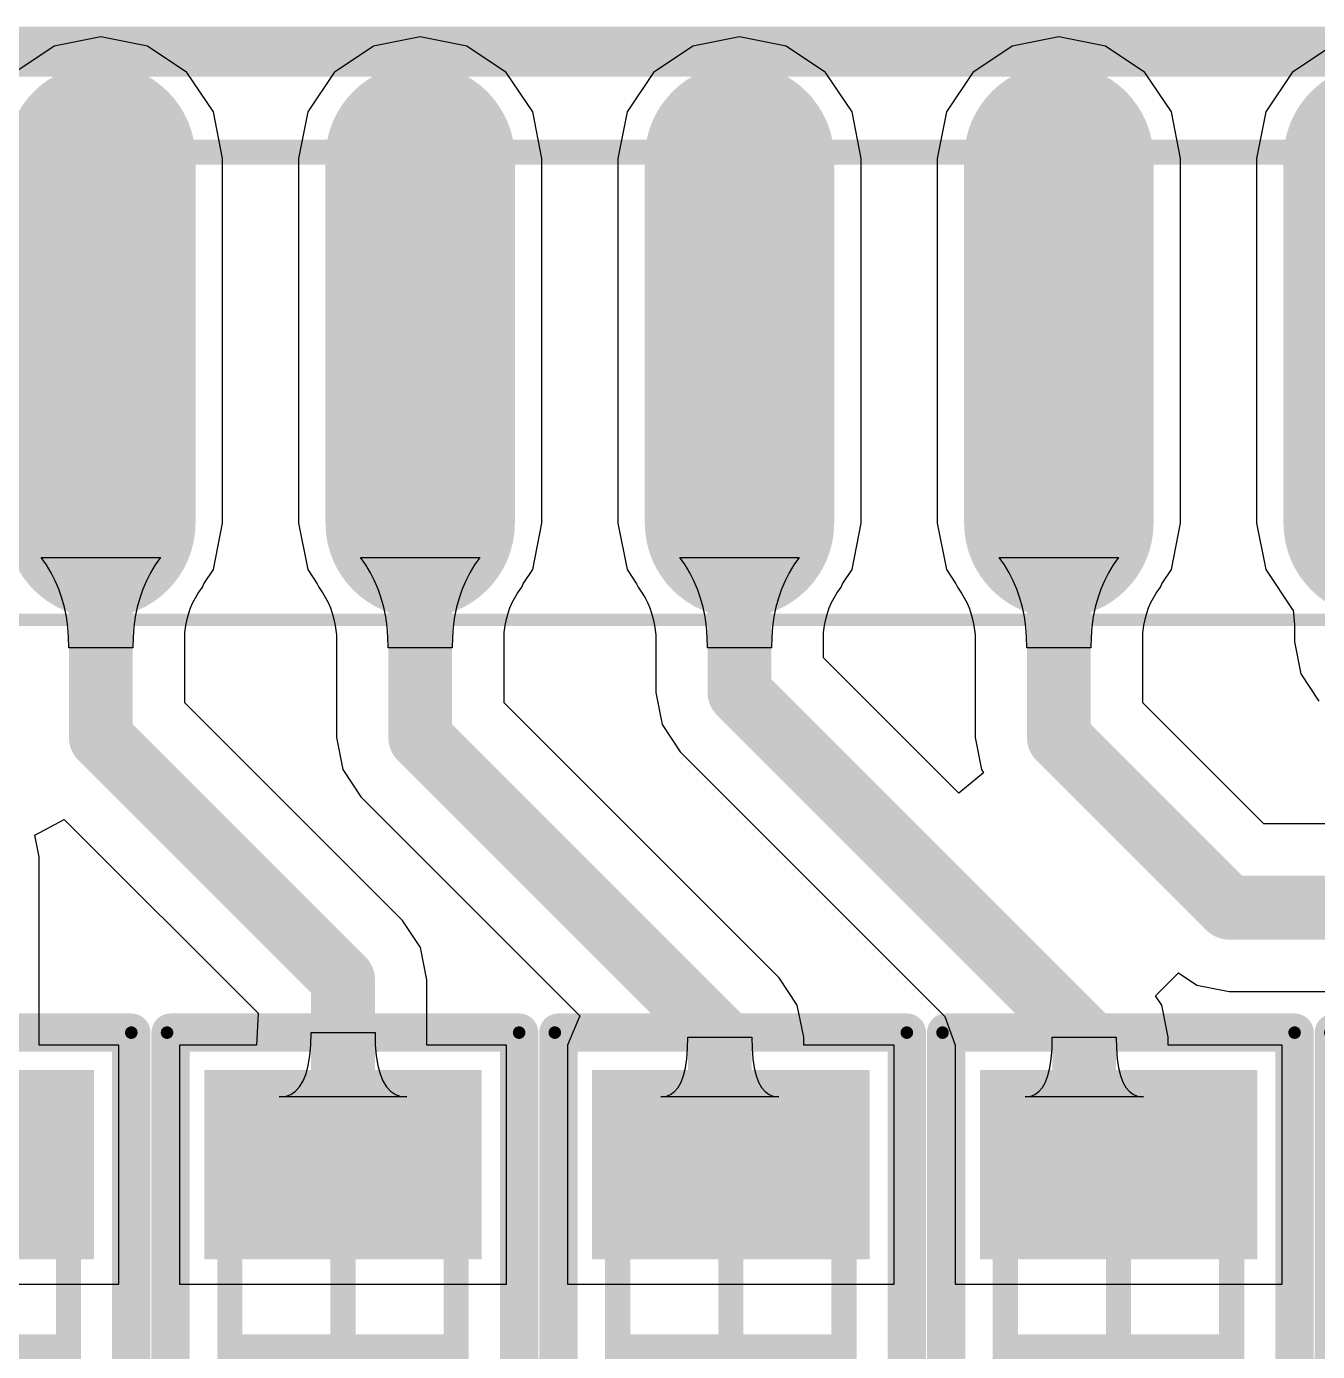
# Model space of a CAD drawing. Header units: inches. Extents: x 1.37 to 4.6, y 1.74 to 5.29.
# Drawn here: x 3.6544 to 3.8566, y 2.2157 to 2.4232 of the extents above; entities that cross this region are included whole.
import ezdxf

# ---------------------------------------------------------------- set-up
doc = ezdxf.new("R2010")
doc.units = ezdxf.units.IN
doc.header["$MEASUREMENT"] = 0
for name, color, linetype in [('Mechanical13', 56, 'Continuous'), ('Mechanical15', 56, 'Continuous'), ('TopLayer', 1, 'Continuous'), ('TopOverlay', 2, 'Continuous'), ('TopPaste', 8, 'Continuous'), ('TopSolder', 216, 'Continuous')]:
    doc.layers.add(name, color=color, linetype=linetype)

# ---------------------------------------------------------------- blocks, each defined once
blk = doc.blocks.new('SOP_16_23')
at = {"layer": 'TopLayer'}
h = blk.add_hatch(color=1, dxfattribs=at)
edge = h.paths.add_edge_path()
edge.add_arc((-0.07776, 0.125), 0.01083, 270, 450)
edge.add_line((-0.07776, 0.13583), (-0.13484, 0.13583))
edge.add_arc((-0.13484, 0.125), 0.01083, 90, 270)
edge.add_line((-0.13484, 0.11417), (-0.07776, 0.11417))
h = blk.add_hatch(color=1, dxfattribs=at)
edge = h.paths.add_edge_path()
edge.add_arc((-0.07776, 0.075), 0.01083, 270, 450)
edge.add_line((-0.07776, 0.08583), (-0.13484, 0.08583))
edge.add_arc((-0.13484, 0.075), 0.01083, 90, 270)
edge.add_line((-0.13484, 0.06417), (-0.07776, 0.06417))
h = blk.add_hatch(color=1, dxfattribs=at)
edge = h.paths.add_edge_path()
edge.add_arc((-0.07776, 0.025), 0.01083, 270, 450)
edge.add_line((-0.07776, 0.03583), (-0.13484, 0.03583))
edge.add_arc((-0.13484, 0.025), 0.01083, 90, 270)
edge.add_line((-0.13484, 0.01417), (-0.07776, 0.01417))
h = blk.add_hatch(color=1, dxfattribs=at)
edge = h.paths.add_edge_path()
edge.add_arc((-0.07776, -0.025), 0.01083, 270, 450)
edge.add_line((-0.07776, -0.01417), (-0.13484, -0.01417))
edge.add_arc((-0.13484, -0.025), 0.01083, 90, 270)
edge.add_line((-0.13484, -0.03583), (-0.07776, -0.03583))
h = blk.add_hatch(color=1, dxfattribs=at)
edge = h.paths.add_edge_path()
edge.add_arc((-0.07776, -0.075), 0.01083, 270, 450)
edge.add_line((-0.07776, -0.06417), (-0.13484, -0.06417))
edge.add_arc((-0.13484, -0.075), 0.01083, 90, 270)
edge.add_line((-0.13484, -0.08583), (-0.07776, -0.08583))
at = {"layer": 'TopPaste'}
h = blk.add_hatch(color=8, dxfattribs=at)
edge = h.paths.add_edge_path()
edge.add_arc((-0.07776, 0.125), 0.01083, 270, 450)
edge.add_line((-0.07776, 0.13583), (-0.13484, 0.13583))
edge.add_arc((-0.13484, 0.125), 0.01083, 90, 270)
edge.add_line((-0.13484, 0.11417), (-0.07776, 0.11417))
h = blk.add_hatch(color=8, dxfattribs=at)
edge = h.paths.add_edge_path()
edge.add_arc((-0.07776, 0.075), 0.01083, 270, 450)
edge.add_line((-0.07776, 0.08583), (-0.13484, 0.08583))
edge.add_arc((-0.13484, 0.075), 0.01083, 90, 270)
edge.add_line((-0.13484, 0.06417), (-0.07776, 0.06417))
h = blk.add_hatch(color=8, dxfattribs=at)
edge = h.paths.add_edge_path()
edge.add_arc((-0.07776, 0.025), 0.01083, 270, 450)
edge.add_line((-0.07776, 0.03583), (-0.13484, 0.03583))
edge.add_arc((-0.13484, 0.025), 0.01083, 90, 270)
edge.add_line((-0.13484, 0.01417), (-0.07776, 0.01417))
h = blk.add_hatch(color=8, dxfattribs=at)
edge = h.paths.add_edge_path()
edge.add_arc((-0.07776, -0.025), 0.01083, 270, 450)
edge.add_line((-0.07776, -0.01417), (-0.13484, -0.01417))
edge.add_arc((-0.13484, -0.025), 0.01083, 90, 270)
edge.add_line((-0.13484, -0.03583), (-0.07776, -0.03583))
h = blk.add_hatch(color=8, dxfattribs=at)
edge = h.paths.add_edge_path()
edge.add_arc((-0.07776, -0.075), 0.01083, 270, 450)
edge.add_line((-0.07776, -0.06417), (-0.13484, -0.06417))
edge.add_arc((-0.13484, -0.075), 0.01083, 90, 270)
edge.add_line((-0.13484, -0.08583), (-0.07776, -0.08583))
at = {"layer": 'TopSolder'}
h = blk.add_hatch(color=216, dxfattribs=at)
edge = h.paths.add_edge_path()
edge.add_arc((-0.07776, 0.125), 0.01483, 270, 450)
edge.add_line((-0.07776, 0.13983), (-0.13484, 0.13983))
edge.add_arc((-0.13484, 0.125), 0.01483, 90, 270)
edge.add_line((-0.13484, 0.11017), (-0.07776, 0.11017))
h = blk.add_hatch(color=216, dxfattribs=at)
edge = h.paths.add_edge_path()
edge.add_arc((-0.07776, 0.075), 0.01483, 270, 450)
edge.add_line((-0.07776, 0.08983), (-0.13484, 0.08983))
edge.add_arc((-0.13484, 0.075), 0.01483, 90, 270)
edge.add_line((-0.13484, 0.06017), (-0.07776, 0.06017))
h = blk.add_hatch(color=216, dxfattribs=at)
edge = h.paths.add_edge_path()
edge.add_arc((-0.07776, 0.025), 0.01483, 270, 450)
edge.add_line((-0.07776, 0.03983), (-0.13484, 0.03983))
edge.add_arc((-0.13484, 0.025), 0.01483, 90, 270)
edge.add_line((-0.13484, 0.01017), (-0.07776, 0.01017))
h = blk.add_hatch(color=216, dxfattribs=at)
edge = h.paths.add_edge_path()
edge.add_arc((-0.07776, -0.025), 0.01483, 270, 450)
edge.add_line((-0.07776, -0.01017), (-0.13484, -0.01017))
edge.add_arc((-0.13484, -0.025), 0.01483, 90, 270)
edge.add_line((-0.13484, -0.03983), (-0.07776, -0.03983))
h = blk.add_hatch(color=216, dxfattribs=at)
edge = h.paths.add_edge_path()
edge.add_arc((-0.07776, -0.075), 0.01483, 270, 450)
edge.add_line((-0.07776, -0.06017), (-0.13484, -0.06017))
edge.add_arc((-0.13484, -0.075), 0.01483, 90, 270)
edge.add_line((-0.13484, -0.08983), (-0.07776, -0.08983))
at = {"layer": 'Mechanical13', "const_width": 0.00394}
blk.add_lwpolyline([(-0.07677, 0.19488), (-0.07677, -0.19488)], dxfattribs=at)
at = {"layer": 'Mechanical15', "const_width": 0.00197}
blk.add_lwpolyline([(-0.15, 0.20472), (-0.15, -0.20472)], dxfattribs=at)
at = {"layer": 'TopOverlay', "const_width": 0.00787}
blk.add_lwpolyline([(-0.06102, 0.19488), (-0.06102, -0.19488)], dxfattribs=at)
blk = doc.blocks.new('_________0603_96')
at = {"layer": 'TopLayer'}
for points in [[(-0.03937, -0.01772), (-0.03937, 0.01772), (-0.01772, 0.01772), (-0.01772, -0.01772)], [(0.01772, -0.01772), (0.01772, 0.01772), (0.03937, 0.01772), (0.03937, -0.01772)]]:
    blk.add_hatch(color=1, dxfattribs=at).paths.add_polyline_path(points)
at = {"layer": 'TopPaste'}
for points in [[(-0.03937, -0.01772), (-0.03937, 0.01772), (-0.01772, 0.01772), (-0.01772, -0.01772)], [(0.01772, -0.01772), (0.01772, 0.01772), (0.03937, 0.01772), (0.03937, -0.01772)]]:
    blk.add_hatch(color=8, dxfattribs=at).paths.add_polyline_path(points)
at = {"layer": 'TopSolder'}
for points in [[(-0.04337, -0.02172), (-0.04337, 0.02172), (-0.01372, 0.02172), (-0.01372, -0.02172)], [(0.01372, -0.02172), (0.01372, 0.02172), (0.04337, 0.02172), (0.04337, -0.02172)]]:
    blk.add_hatch(color=216, dxfattribs=at).paths.add_polyline_path(points)
at = {"layer": 'Mechanical13', "const_width": 0.00394}
for points in [[(-0.0315, -0.01772), (-0.0315, 0.01772)], [(0.0315, 0.01772), (-0.0315, 0.01772)], [(0.0315, -0.01772), (0.0315, 0.01772)], [(0.0315, -0.01772), (-0.0315, -0.01772)]]:
    blk.add_lwpolyline(points, dxfattribs=at)
at = {"layer": 'Mechanical13', "const_width": 0.00197}
for points in [[(-0.03248, 0.01772, 1), (-0.03051, 0.01772, 1)], [(-0.03248, 0.01772, 1), (-0.03051, 0.01772, 1)], [(0.03051, 0.01772, 1), (0.03248, 0.01772, 1)], [(0.03051, 0.01772, 1), (0.03248, 0.01772, 1)], [(-0.03248, -0.01772, 1), (-0.03051, -0.01772, 1)], [(-0.03248, -0.01772, 1), (-0.03051, -0.01772, 1)], [(0.03051, -0.01772, 1), (0.03248, -0.01772, 1)], [(0.03051, -0.01772, 1), (0.03248, -0.01772, 1)]]:
    blk.add_lwpolyline(points, format="xyb", close=True, dxfattribs=at)
at = {"layer": 'Mechanical15'}
for points, const_width in [([(-0.04921, -0.02756), (-0.04921, 0.02756)], 0.00197), ([(0.04921, 0.02756), (-0.04921, 0.02756)], 0.00197), ([(0.04921, -0.02756), (0.04921, 0.02756)], 0.00197), ([(0, -0.01772), (0, 0.01772)], 0.00394), ([(0.01772, 0), (-0.01772, 0)], 0.00394), ([(0.04921, -0.02756), (-0.04921, -0.02756)], 0.00197)]:
    blk.add_lwpolyline(points, dxfattribs=dict(at, const_width=const_width))
for points, const_width in [([(-0.0497, 0.02756, 1), (-0.04872, 0.02756, 1)], 0.000984), ([(-0.0497, 0.02756, 1), (-0.04872, 0.02756, 1)], 0.000984), ([(0.04872, 0.02756, 1), (0.0497, 0.02756, 1)], 0.000984), ([(0.04872, 0.02756, 1), (0.0497, 0.02756, 1)], 0.000984), ([(-0.00098, 0.01772, 1), (0.00098, 0.01772, 1)], 0.00197), ([(-0.0187, 0, 1), (-0.01673, 0, 1)], 0.00197), ([(0.01673, 0, 1), (0.0187, 0, 1)], 0.00197), ([(-0.00098, -0.01772, 1), (0.00098, -0.01772, 1)], 0.00197), ([(-0.0497, -0.02756, 1), (-0.04872, -0.02756, 1)], 0.000984), ([(-0.0497, -0.02756, 1), (-0.04872, -0.02756, 1)], 0.000984), ([(0.04872, -0.02756, 1), (0.0497, -0.02756, 1)], 0.000984), ([(0.04872, -0.02756, 1), (0.0497, -0.02756, 1)], 0.000984)]:
    blk.add_lwpolyline(points, format="xyb", close=True, dxfattribs=dict(at, const_width=const_width))
at = {"layer": 'TopOverlay', "const_width": 0.006}
for points in [[(-0.04921, -0.027), (-0.04921, 0.02756)], [(0.049, 0.02756), (-0.04921, 0.02756)], [(0.049, -0.027), (0.049, 0.02756)], [(0.049, -0.027), (-0.04921, -0.027)]]:
    blk.add_lwpolyline(points, dxfattribs=at)
at = {"layer": 'TopOverlay', "const_width": 0.003}
for points in [[(-0.05071, 0.02756, 1), (-0.04771, 0.02756, 1)], [(-0.05071, 0.02756, 1), (-0.04771, 0.02756, 1)], [(0.0475, 0.02756, 1), (0.0505, 0.02756, 1)], [(0.0475, 0.02756, 1), (0.0505, 0.02756, 1)], [(-0.05071, -0.027, 1), (-0.04771, -0.027, 1)], [(-0.05071, -0.027, 1), (-0.04771, -0.027, 1)], [(0.0475, -0.027, 1), (0.0505, -0.027, 1)], [(0.0475, -0.027, 1), (0.0505, -0.027, 1)]]:
    blk.add_lwpolyline(points, format="xyb", close=True, dxfattribs=at)
blk = doc.blocks.new('_________0603_98')
at = {"layer": 'TopLayer'}
for points in [[(-0.03937, -0.01772), (-0.03937, 0.01772), (-0.01772, 0.01772), (-0.01772, -0.01772)], [(0.01772, -0.01772), (0.01772, 0.01772), (0.03937, 0.01772), (0.03937, -0.01772)]]:
    blk.add_hatch(color=1, dxfattribs=at).paths.add_polyline_path(points)
at = {"layer": 'TopPaste'}
for points in [[(-0.03937, -0.01772), (-0.03937, 0.01772), (-0.01772, 0.01772), (-0.01772, -0.01772)], [(0.01772, -0.01772), (0.01772, 0.01772), (0.03937, 0.01772), (0.03937, -0.01772)]]:
    blk.add_hatch(color=8, dxfattribs=at).paths.add_polyline_path(points)
at = {"layer": 'TopSolder'}
for points in [[(-0.04337, -0.02172), (-0.04337, 0.02172), (-0.01372, 0.02172), (-0.01372, -0.02172)], [(0.01372, -0.02172), (0.01372, 0.02172), (0.04337, 0.02172), (0.04337, -0.02172)]]:
    blk.add_hatch(color=216, dxfattribs=at).paths.add_polyline_path(points)
at = {"layer": 'Mechanical13', "const_width": 0.00394}
for points in [[(-0.0315, -0.01772), (-0.0315, 0.01772)], [(0.0315, 0.01772), (-0.0315, 0.01772)], [(0.0315, -0.01772), (0.0315, 0.01772)], [(0.0315, -0.01772), (-0.0315, -0.01772)]]:
    blk.add_lwpolyline(points, dxfattribs=at)
at = {"layer": 'Mechanical13', "const_width": 0.00197}
for points in [[(-0.03248, 0.01772, 1), (-0.03051, 0.01772, 1)], [(-0.03248, 0.01772, 1), (-0.03051, 0.01772, 1)], [(0.03051, 0.01772, 1), (0.03248, 0.01772, 1)], [(0.03051, 0.01772, 1), (0.03248, 0.01772, 1)], [(-0.03248, -0.01772, 1), (-0.03051, -0.01772, 1)], [(-0.03248, -0.01772, 1), (-0.03051, -0.01772, 1)], [(0.03051, -0.01772, 1), (0.03248, -0.01772, 1)], [(0.03051, -0.01772, 1), (0.03248, -0.01772, 1)]]:
    blk.add_lwpolyline(points, format="xyb", close=True, dxfattribs=at)
at = {"layer": 'Mechanical15'}
for points, const_width in [([(-0.04921, -0.02756), (-0.04921, 0.02756)], 0.00197), ([(0.04921, 0.02756), (-0.04921, 0.02756)], 0.00197), ([(0.04921, -0.02756), (0.04921, 0.02756)], 0.00197), ([(0, -0.01772), (0, 0.01772)], 0.00394), ([(0.01772, 0), (-0.01772, 0)], 0.00394), ([(0.04921, -0.02756), (-0.04921, -0.02756)], 0.00197)]:
    blk.add_lwpolyline(points, dxfattribs=dict(at, const_width=const_width))
for points, const_width in [([(-0.0497, 0.02756, 1), (-0.04872, 0.02756, 1)], 0.000984), ([(-0.0497, 0.02756, 1), (-0.04872, 0.02756, 1)], 0.000984), ([(0.04872, 0.02756, 1), (0.0497, 0.02756, 1)], 0.000984), ([(0.04872, 0.02756, 1), (0.0497, 0.02756, 1)], 0.000984), ([(-0.00098, 0.01772, 1), (0.00098, 0.01772, 1)], 0.00197), ([(-0.0187, 0, 1), (-0.01673, 0, 1)], 0.00197), ([(0.01673, 0, 1), (0.0187, 0, 1)], 0.00197), ([(-0.00098, -0.01772, 1), (0.00098, -0.01772, 1)], 0.00197), ([(-0.0497, -0.02756, 1), (-0.04872, -0.02756, 1)], 0.000984), ([(-0.0497, -0.02756, 1), (-0.04872, -0.02756, 1)], 0.000984), ([(0.04872, -0.02756, 1), (0.0497, -0.02756, 1)], 0.000984), ([(0.04872, -0.02756, 1), (0.0497, -0.02756, 1)], 0.000984)]:
    blk.add_lwpolyline(points, format="xyb", close=True, dxfattribs=dict(at, const_width=const_width))
at = {"layer": 'TopOverlay', "const_width": 0.006}
for points in [[(-0.04921, -0.027), (-0.04921, 0.02756)], [(0.049, 0.02756), (-0.04921, 0.02756)], [(0.049, -0.027), (0.049, 0.02756)], [(0.049, -0.027), (-0.04921, -0.027)]]:
    blk.add_lwpolyline(points, dxfattribs=at)
at = {"layer": 'TopOverlay', "const_width": 0.003}
for points in [[(-0.05071, 0.02756, 1), (-0.04771, 0.02756, 1)], [(-0.05071, 0.02756, 1), (-0.04771, 0.02756, 1)], [(0.0475, 0.02756, 1), (0.0505, 0.02756, 1)], [(0.0475, 0.02756, 1), (0.0505, 0.02756, 1)], [(-0.05071, -0.027, 1), (-0.04771, -0.027, 1)], [(-0.05071, -0.027, 1), (-0.04771, -0.027, 1)], [(0.0475, -0.027, 1), (0.0505, -0.027, 1)], [(0.0475, -0.027, 1), (0.0505, -0.027, 1)]]:
    blk.add_lwpolyline(points, format="xyb", close=True, dxfattribs=at)
blk = doc.blocks.new('_________0603_100')
at = {"layer": 'TopLayer'}
for points in [[(-0.03937, -0.01772), (-0.03937, 0.01772), (-0.01772, 0.01772), (-0.01772, -0.01772)], [(0.01772, -0.01772), (0.01772, 0.01772), (0.03937, 0.01772), (0.03937, -0.01772)]]:
    blk.add_hatch(color=1, dxfattribs=at).paths.add_polyline_path(points)
at = {"layer": 'TopPaste'}
for points in [[(-0.03937, -0.01772), (-0.03937, 0.01772), (-0.01772, 0.01772), (-0.01772, -0.01772)], [(0.01772, -0.01772), (0.01772, 0.01772), (0.03937, 0.01772), (0.03937, -0.01772)]]:
    blk.add_hatch(color=8, dxfattribs=at).paths.add_polyline_path(points)
at = {"layer": 'TopSolder'}
for points in [[(-0.04337, -0.02172), (-0.04337, 0.02172), (-0.01372, 0.02172), (-0.01372, -0.02172)], [(0.01372, -0.02172), (0.01372, 0.02172), (0.04337, 0.02172), (0.04337, -0.02172)]]:
    blk.add_hatch(color=216, dxfattribs=at).paths.add_polyline_path(points)
at = {"layer": 'Mechanical13', "const_width": 0.00394}
for points in [[(-0.0315, -0.01772), (-0.0315, 0.01772)], [(0.0315, 0.01772), (-0.0315, 0.01772)], [(0.0315, -0.01772), (0.0315, 0.01772)], [(0.0315, -0.01772), (-0.0315, -0.01772)]]:
    blk.add_lwpolyline(points, dxfattribs=at)
at = {"layer": 'Mechanical13', "const_width": 0.00197}
for points in [[(-0.03248, 0.01772, 1), (-0.03051, 0.01772, 1)], [(-0.03248, 0.01772, 1), (-0.03051, 0.01772, 1)], [(0.03051, 0.01772, 1), (0.03248, 0.01772, 1)], [(0.03051, 0.01772, 1), (0.03248, 0.01772, 1)], [(-0.03248, -0.01772, 1), (-0.03051, -0.01772, 1)], [(-0.03248, -0.01772, 1), (-0.03051, -0.01772, 1)], [(0.03051, -0.01772, 1), (0.03248, -0.01772, 1)], [(0.03051, -0.01772, 1), (0.03248, -0.01772, 1)]]:
    blk.add_lwpolyline(points, format="xyb", close=True, dxfattribs=at)
at = {"layer": 'Mechanical15'}
for points, const_width in [([(-0.04921, -0.02756), (-0.04921, 0.02756)], 0.00197), ([(0.04921, 0.02756), (-0.04921, 0.02756)], 0.00197), ([(0.04921, -0.02756), (0.04921, 0.02756)], 0.00197), ([(0, -0.01772), (0, 0.01772)], 0.00394), ([(0.01772, 0), (-0.01772, 0)], 0.00394), ([(0.04921, -0.02756), (-0.04921, -0.02756)], 0.00197)]:
    blk.add_lwpolyline(points, dxfattribs=dict(at, const_width=const_width))
for points, const_width in [([(-0.0497, 0.02756, 1), (-0.04872, 0.02756, 1)], 0.000984), ([(-0.0497, 0.02756, 1), (-0.04872, 0.02756, 1)], 0.000984), ([(0.04872, 0.02756, 1), (0.0497, 0.02756, 1)], 0.000984), ([(0.04872, 0.02756, 1), (0.0497, 0.02756, 1)], 0.000984), ([(-0.00098, 0.01772, 1), (0.00098, 0.01772, 1)], 0.00197), ([(-0.0187, 0, 1), (-0.01673, 0, 1)], 0.00197), ([(0.01673, 0, 1), (0.0187, 0, 1)], 0.00197), ([(-0.00098, -0.01772, 1), (0.00098, -0.01772, 1)], 0.00197), ([(-0.0497, -0.02756, 1), (-0.04872, -0.02756, 1)], 0.000984), ([(-0.0497, -0.02756, 1), (-0.04872, -0.02756, 1)], 0.000984), ([(0.04872, -0.02756, 1), (0.0497, -0.02756, 1)], 0.000984), ([(0.04872, -0.02756, 1), (0.0497, -0.02756, 1)], 0.000984)]:
    blk.add_lwpolyline(points, format="xyb", close=True, dxfattribs=dict(at, const_width=const_width))
at = {"layer": 'TopOverlay', "const_width": 0.006}
for points in [[(-0.04921, -0.027), (-0.04921, 0.02756)], [(0.049, 0.02756), (-0.04921, 0.02756)], [(0.049, -0.027), (0.049, 0.02756)], [(0.049, -0.027), (-0.04921, -0.027)]]:
    blk.add_lwpolyline(points, dxfattribs=at)
at = {"layer": 'TopOverlay', "const_width": 0.003}
for points in [[(-0.05071, 0.02756, 1), (-0.04771, 0.02756, 1)], [(-0.05071, 0.02756, 1), (-0.04771, 0.02756, 1)], [(0.0475, 0.02756, 1), (0.0505, 0.02756, 1)], [(0.0475, 0.02756, 1), (0.0505, 0.02756, 1)], [(-0.05071, -0.027, 1), (-0.04771, -0.027, 1)], [(-0.05071, -0.027, 1), (-0.04771, -0.027, 1)], [(0.0475, -0.027, 1), (0.0505, -0.027, 1)], [(0.0475, -0.027, 1), (0.0505, -0.027, 1)]]:
    blk.add_lwpolyline(points, format="xyb", close=True, dxfattribs=at)
blk = doc.blocks.new('_________0603_102')
at = {"layer": 'TopLayer'}
for points in [[(-0.03937, -0.01772), (-0.03937, 0.01772), (-0.01772, 0.01772), (-0.01772, -0.01772)], [(0.01772, -0.01772), (0.01772, 0.01772), (0.03937, 0.01772), (0.03937, -0.01772)]]:
    blk.add_hatch(color=1, dxfattribs=at).paths.add_polyline_path(points)
at = {"layer": 'TopPaste'}
for points in [[(-0.03937, -0.01772), (-0.03937, 0.01772), (-0.01772, 0.01772), (-0.01772, -0.01772)], [(0.01772, -0.01772), (0.01772, 0.01772), (0.03937, 0.01772), (0.03937, -0.01772)]]:
    blk.add_hatch(color=8, dxfattribs=at).paths.add_polyline_path(points)
at = {"layer": 'TopSolder'}
for points in [[(-0.04337, -0.02172), (-0.04337, 0.02172), (-0.01372, 0.02172), (-0.01372, -0.02172)], [(0.01372, -0.02172), (0.01372, 0.02172), (0.04337, 0.02172), (0.04337, -0.02172)]]:
    blk.add_hatch(color=216, dxfattribs=at).paths.add_polyline_path(points)
at = {"layer": 'Mechanical13', "const_width": 0.00394}
for points in [[(-0.0315, -0.01772), (-0.0315, 0.01772)], [(0.0315, 0.01772), (-0.0315, 0.01772)], [(0.0315, -0.01772), (0.0315, 0.01772)], [(0.0315, -0.01772), (-0.0315, -0.01772)]]:
    blk.add_lwpolyline(points, dxfattribs=at)
at = {"layer": 'Mechanical13', "const_width": 0.00197}
for points in [[(-0.03248, 0.01772, 1), (-0.03051, 0.01772, 1)], [(-0.03248, 0.01772, 1), (-0.03051, 0.01772, 1)], [(0.03051, 0.01772, 1), (0.03248, 0.01772, 1)], [(0.03051, 0.01772, 1), (0.03248, 0.01772, 1)], [(-0.03248, -0.01772, 1), (-0.03051, -0.01772, 1)], [(-0.03248, -0.01772, 1), (-0.03051, -0.01772, 1)], [(0.03051, -0.01772, 1), (0.03248, -0.01772, 1)], [(0.03051, -0.01772, 1), (0.03248, -0.01772, 1)]]:
    blk.add_lwpolyline(points, format="xyb", close=True, dxfattribs=at)
at = {"layer": 'Mechanical15'}
for points, const_width in [([(-0.04921, -0.02756), (-0.04921, 0.02756)], 0.00197), ([(0.04921, 0.02756), (-0.04921, 0.02756)], 0.00197), ([(0.04921, -0.02756), (0.04921, 0.02756)], 0.00197), ([(0, -0.01772), (0, 0.01772)], 0.00394), ([(0.01772, 0), (-0.01772, 0)], 0.00394), ([(0.04921, -0.02756), (-0.04921, -0.02756)], 0.00197)]:
    blk.add_lwpolyline(points, dxfattribs=dict(at, const_width=const_width))
for points, const_width in [([(-0.0497, 0.02756, 1), (-0.04872, 0.02756, 1)], 0.000984), ([(-0.0497, 0.02756, 1), (-0.04872, 0.02756, 1)], 0.000984), ([(0.04872, 0.02756, 1), (0.0497, 0.02756, 1)], 0.000984), ([(0.04872, 0.02756, 1), (0.0497, 0.02756, 1)], 0.000984), ([(-0.00098, 0.01772, 1), (0.00098, 0.01772, 1)], 0.00197), ([(-0.0187, 0, 1), (-0.01673, 0, 1)], 0.00197), ([(0.01673, 0, 1), (0.0187, 0, 1)], 0.00197), ([(-0.00098, -0.01772, 1), (0.00098, -0.01772, 1)], 0.00197), ([(-0.0497, -0.02756, 1), (-0.04872, -0.02756, 1)], 0.000984), ([(-0.0497, -0.02756, 1), (-0.04872, -0.02756, 1)], 0.000984), ([(0.04872, -0.02756, 1), (0.0497, -0.02756, 1)], 0.000984), ([(0.04872, -0.02756, 1), (0.0497, -0.02756, 1)], 0.000984)]:
    blk.add_lwpolyline(points, format="xyb", close=True, dxfattribs=dict(at, const_width=const_width))
at = {"layer": 'TopOverlay', "const_width": 0.006}
for points in [[(-0.04921, -0.027), (-0.04921, 0.02756)], [(0.049, 0.02756), (-0.04921, 0.02756)], [(0.049, -0.027), (0.049, 0.02756)], [(0.049, -0.027), (-0.04921, -0.027)]]:
    blk.add_lwpolyline(points, dxfattribs=at)
at = {"layer": 'TopOverlay', "const_width": 0.003}
for points in [[(-0.05071, 0.02756, 1), (-0.04771, 0.02756, 1)], [(-0.05071, 0.02756, 1), (-0.04771, 0.02756, 1)], [(0.0475, 0.02756, 1), (0.0505, 0.02756, 1)], [(0.0475, 0.02756, 1), (0.0505, 0.02756, 1)], [(-0.05071, -0.027, 1), (-0.04771, -0.027, 1)], [(-0.05071, -0.027, 1), (-0.04771, -0.027, 1)], [(0.0475, -0.027, 1), (0.0505, -0.027, 1)], [(0.0475, -0.027, 1), (0.0505, -0.027, 1)]]:
    blk.add_lwpolyline(points, format="xyb", close=True, dxfattribs=at)
blk = doc.blocks.new('_________0603_104')
at = {"layer": 'TopLayer'}
for points in [[(-0.03937, -0.01772), (-0.03937, 0.01772), (-0.01772, 0.01772), (-0.01772, -0.01772)], [(0.01772, -0.01772), (0.01772, 0.01772), (0.03937, 0.01772), (0.03937, -0.01772)]]:
    blk.add_hatch(color=1, dxfattribs=at).paths.add_polyline_path(points)
at = {"layer": 'TopPaste'}
for points in [[(-0.03937, -0.01772), (-0.03937, 0.01772), (-0.01772, 0.01772), (-0.01772, -0.01772)], [(0.01772, -0.01772), (0.01772, 0.01772), (0.03937, 0.01772), (0.03937, -0.01772)]]:
    blk.add_hatch(color=8, dxfattribs=at).paths.add_polyline_path(points)
at = {"layer": 'TopSolder'}
for points in [[(-0.04337, -0.02172), (-0.04337, 0.02172), (-0.01372, 0.02172), (-0.01372, -0.02172)], [(0.01372, -0.02172), (0.01372, 0.02172), (0.04337, 0.02172), (0.04337, -0.02172)]]:
    blk.add_hatch(color=216, dxfattribs=at).paths.add_polyline_path(points)
at = {"layer": 'Mechanical13', "const_width": 0.00394}
for points in [[(-0.0315, -0.01772), (-0.0315, 0.01772)], [(0.0315, 0.01772), (-0.0315, 0.01772)], [(0.0315, -0.01772), (0.0315, 0.01772)], [(0.0315, -0.01772), (-0.0315, -0.01772)]]:
    blk.add_lwpolyline(points, dxfattribs=at)
at = {"layer": 'Mechanical13', "const_width": 0.00197}
for points in [[(-0.03248, 0.01772, 1), (-0.03051, 0.01772, 1)], [(-0.03248, 0.01772, 1), (-0.03051, 0.01772, 1)], [(0.03051, 0.01772, 1), (0.03248, 0.01772, 1)], [(0.03051, 0.01772, 1), (0.03248, 0.01772, 1)], [(-0.03248, -0.01772, 1), (-0.03051, -0.01772, 1)], [(-0.03248, -0.01772, 1), (-0.03051, -0.01772, 1)], [(0.03051, -0.01772, 1), (0.03248, -0.01772, 1)], [(0.03051, -0.01772, 1), (0.03248, -0.01772, 1)]]:
    blk.add_lwpolyline(points, format="xyb", close=True, dxfattribs=at)
at = {"layer": 'Mechanical15'}
for points, const_width in [([(-0.04921, -0.02756), (-0.04921, 0.02756)], 0.00197), ([(0.04921, 0.02756), (-0.04921, 0.02756)], 0.00197), ([(0.04921, -0.02756), (0.04921, 0.02756)], 0.00197), ([(0, -0.01772), (0, 0.01772)], 0.00394), ([(0.01772, 0), (-0.01772, 0)], 0.00394), ([(0.04921, -0.02756), (-0.04921, -0.02756)], 0.00197)]:
    blk.add_lwpolyline(points, dxfattribs=dict(at, const_width=const_width))
for points, const_width in [([(-0.0497, 0.02756, 1), (-0.04872, 0.02756, 1)], 0.000984), ([(-0.0497, 0.02756, 1), (-0.04872, 0.02756, 1)], 0.000984), ([(0.04872, 0.02756, 1), (0.0497, 0.02756, 1)], 0.000984), ([(0.04872, 0.02756, 1), (0.0497, 0.02756, 1)], 0.000984), ([(-0.00098, 0.01772, 1), (0.00098, 0.01772, 1)], 0.00197), ([(-0.0187, 0, 1), (-0.01673, 0, 1)], 0.00197), ([(0.01673, 0, 1), (0.0187, 0, 1)], 0.00197), ([(-0.00098, -0.01772, 1), (0.00098, -0.01772, 1)], 0.00197), ([(-0.0497, -0.02756, 1), (-0.04872, -0.02756, 1)], 0.000984), ([(-0.0497, -0.02756, 1), (-0.04872, -0.02756, 1)], 0.000984), ([(0.04872, -0.02756, 1), (0.0497, -0.02756, 1)], 0.000984), ([(0.04872, -0.02756, 1), (0.0497, -0.02756, 1)], 0.000984)]:
    blk.add_lwpolyline(points, format="xyb", close=True, dxfattribs=dict(at, const_width=const_width))
at = {"layer": 'TopOverlay', "const_width": 0.006}
for points in [[(-0.04921, -0.027), (-0.04921, 0.02756)], [(0.049, 0.02756), (-0.04921, 0.02756)], [(0.049, -0.027), (0.049, 0.02756)], [(0.049, -0.027), (-0.04921, -0.027)]]:
    blk.add_lwpolyline(points, dxfattribs=at)
at = {"layer": 'TopOverlay', "const_width": 0.003}
for points in [[(-0.05071, 0.02756, 1), (-0.04771, 0.02756, 1)], [(-0.05071, 0.02756, 1), (-0.04771, 0.02756, 1)], [(0.0475, 0.02756, 1), (0.0505, 0.02756, 1)], [(0.0475, 0.02756, 1), (0.0505, 0.02756, 1)], [(-0.05071, -0.027, 1), (-0.04771, -0.027, 1)], [(-0.05071, -0.027, 1), (-0.04771, -0.027, 1)], [(0.0475, -0.027, 1), (0.0505, -0.027, 1)], [(0.0475, -0.027, 1), (0.0505, -0.027, 1)]]:
    blk.add_lwpolyline(points, format="xyb", close=True, dxfattribs=at)

msp = doc.modelspace()

# ---------------------------------------------------------------- linework, layer by layer
at = {"layer": 'TopLayer'}
for p, q in [((3.66606, 2.42163), (3.65877, 2.42017)), ((3.67336, 2.42017), (3.66606, 2.42163)), ((3.71606, 2.42163), (3.70877, 2.42017)), ((3.72336, 2.42017), (3.71606, 2.42163)), ((3.76606, 2.42163), (3.75877, 2.42017)), ((3.77336, 2.42017), (3.76606, 2.42163)), ((3.81606, 2.42163), (3.80877, 2.42017)), ((3.82336, 2.42017), (3.81606, 2.42163)), ((3.65877, 2.42017), (3.65258, 2.41604)), ((3.67954, 2.41604), (3.67336, 2.42017)), ((3.70877, 2.42017), (3.70258, 2.41604)), ((3.72954, 2.41604), (3.72336, 2.42017)), ((3.75877, 2.42017), (3.75258, 2.41604)), ((3.77954, 2.41604), (3.77336, 2.42017)), ((3.80877, 2.42017), (3.80258, 2.41604)), ((3.82954, 2.41604), (3.82336, 2.42017)), ((3.85877, 2.42017), (3.85258, 2.41604)), ((3.68368, 2.40985), (3.67954, 2.41604)), ((3.70258, 2.41604), (3.69845, 2.40985)), ((3.73368, 2.40985), (3.72954, 2.41604)), ((3.75258, 2.41604), (3.74845, 2.40985)), ((3.78368, 2.40985), (3.77954, 2.41604)), ((3.80258, 2.41604), (3.79845, 2.40985)), ((3.83368, 2.40985), (3.82954, 2.41604)), ((3.85258, 2.41604), (3.84845, 2.40985)), ((3.68513, 2.40256), (3.68368, 2.40985)), ((3.69845, 2.40985), (3.69699, 2.40256)), ((3.73513, 2.40256), (3.73368, 2.40985)), ((3.74845, 2.40985), (3.74699, 2.40256)), ((3.78513, 2.40256), (3.78368, 2.40985)), ((3.79845, 2.40985), (3.79699, 2.40256)), ((3.83513, 2.40256), (3.83368, 2.40985)), ((3.84845, 2.40985), (3.84699, 2.40256)), ((3.68513, 2.34547), (3.68513, 2.40256)), ((3.69699, 2.40256), (3.69699, 2.34547)), ((3.73513, 2.34547), (3.73513, 2.40256)), ((3.74699, 2.40256), (3.74699, 2.34547)), ((3.78513, 2.34547), (3.78513, 2.40256)), ((3.79699, 2.40256), (3.79699, 2.34547)), ((3.83513, 2.34547), (3.83513, 2.40256)), ((3.84699, 2.40256), (3.84699, 2.34547)), ((3.68368, 2.33817), (3.68513, 2.34547)), ((3.69699, 2.34547), (3.69845, 2.33817)), ((3.73368, 2.33817), (3.73513, 2.34547)), ((3.74699, 2.34547), (3.74845, 2.33817)), ((3.78368, 2.33817), (3.78513, 2.34547)), ((3.79699, 2.34547), (3.79845, 2.33817)), ((3.83368, 2.33817), (3.83513, 2.34547)), ((3.84699, 2.34547), (3.84845, 2.33817)), ((3.65754, 2.33891), (3.65671, 2.34007)), ((3.65671, 2.34007), (3.67541, 2.34007)), ((3.65828, 2.33769), (3.65754, 2.33891)), ((3.67459, 2.33891), (3.67385, 2.33769)), ((3.67541, 2.34007), (3.67459, 2.33891)), ((3.70754, 2.33891), (3.70671, 2.34007)), ((3.70671, 2.34007), (3.72541, 2.34007)), ((3.70828, 2.33769), (3.70754, 2.33891)), ((3.72459, 2.33891), (3.72385, 2.33769)), ((3.72541, 2.34007), (3.72459, 2.33891)), ((3.75754, 2.33891), (3.75671, 2.34007)), ((3.75671, 2.34007), (3.77541, 2.34007)), ((3.75828, 2.33769), (3.75754, 2.33891)), ((3.77459, 2.33891), (3.77385, 2.33769)), ((3.77541, 2.34007), (3.77459, 2.33891)), ((3.80754, 2.33891), (3.80671, 2.34007)), ((3.80671, 2.34007), (3.82541, 2.34007)), ((3.80828, 2.33769), (3.80754, 2.33891)), ((3.82459, 2.33891), (3.82385, 2.33769)), ((3.82541, 2.34007), (3.82459, 2.33891)), ((3.65893, 2.33642), (3.65828, 2.33769)), ((3.6595, 2.33509), (3.65893, 2.33642)), ((3.67319, 2.33642), (3.67263, 2.33509)), ((3.67385, 2.33769), (3.67319, 2.33642)), ((3.6822, 2.33597), (3.68368, 2.33817)), ((3.69845, 2.33817), (3.69992, 2.33597)), ((3.70893, 2.33642), (3.70828, 2.33769)), ((3.70949, 2.33509), (3.70893, 2.33642)), ((3.72319, 2.33642), (3.72263, 2.33509)), ((3.72385, 2.33769), (3.72319, 2.33642)), ((3.7322, 2.33597), (3.73368, 2.33817)), ((3.74845, 2.33817), (3.74992, 2.33597)), ((3.75893, 2.33642), (3.75828, 2.33769)), ((3.75949, 2.33509), (3.75893, 2.33642)), ((3.77319, 2.33642), (3.77263, 2.33509)), ((3.77385, 2.33769), (3.77319, 2.33642)), ((3.7822, 2.33597), (3.78368, 2.33817)), ((3.79845, 2.33817), (3.79992, 2.33597)), ((3.80893, 2.33642), (3.80828, 2.33769)), ((3.8095, 2.33509), (3.80893, 2.33642)), ((3.82319, 2.33642), (3.82263, 2.33509)), ((3.82385, 2.33769), (3.82319, 2.33642)), ((3.8322, 2.33597), (3.83368, 2.33817)), ((3.84845, 2.33817), (3.85258, 2.33199)), ((3.65997, 2.33371), (3.6595, 2.33509)), ((3.67263, 2.33509), (3.67215, 2.33371)), ((3.68086, 2.33377), (3.6813, 2.33449)), ((3.6813, 2.33449), (3.68196, 2.33542)), ((3.68196, 2.33542), (3.6822, 2.33597)), ((3.69992, 2.33597), (3.70017, 2.33542)), ((3.70017, 2.33542), (3.70083, 2.33449)), ((3.70083, 2.33449), (3.70126, 2.33377)), ((3.70997, 2.33371), (3.70949, 2.33509)), ((3.72263, 2.33509), (3.72215, 2.33371)), ((3.73086, 2.33377), (3.7313, 2.33449)), ((3.7313, 2.33449), (3.73196, 2.33542)), ((3.73196, 2.33542), (3.7322, 2.33597)), ((3.74992, 2.33597), (3.75017, 2.33542)), ((3.75017, 2.33542), (3.75083, 2.33449)), ((3.75083, 2.33449), (3.75127, 2.33377)), ((3.75997, 2.33371), (3.75949, 2.33509)), ((3.77263, 2.33509), (3.77215, 2.33371)), ((3.78086, 2.33377), (3.7813, 2.33449)), ((3.7813, 2.33449), (3.78196, 2.33542)), ((3.78196, 2.33542), (3.7822, 2.33597)), ((3.79992, 2.33597), (3.80017, 2.33542)), ((3.80017, 2.33542), (3.80083, 2.33449)), ((3.80083, 2.33449), (3.80126, 2.33377)), ((3.80997, 2.33371), (3.8095, 2.33509)), ((3.82263, 2.33509), (3.82215, 2.33371)), ((3.83086, 2.33377), (3.8313, 2.33449)), ((3.8313, 2.33449), (3.83196, 2.33542)), ((3.83196, 2.33542), (3.8322, 2.33597)), ((3.66037, 2.33227), (3.65997, 2.33371)), ((3.66067, 2.33077), (3.66037, 2.33227)), ((3.67176, 2.33227), (3.67145, 2.33077)), ((3.67215, 2.33371), (3.67176, 2.33227)), ((3.68012, 2.3322), (3.68047, 2.33301)), ((3.68047, 2.33301), (3.68086, 2.33377)), ((3.70126, 2.33377), (3.70166, 2.33301)), ((3.70166, 2.33301), (3.702, 2.3322)), ((3.71037, 2.33227), (3.70997, 2.33371)), ((3.71067, 2.33077), (3.71037, 2.33227)), ((3.72176, 2.33227), (3.72145, 2.33077)), ((3.72215, 2.33371), (3.72176, 2.33227)), ((3.73012, 2.3322), (3.73047, 2.33301)), ((3.73047, 2.33301), (3.73086, 2.33377)), ((3.75127, 2.33377), (3.75166, 2.33301)), ((3.75166, 2.33301), (3.752, 2.3322)), ((3.76037, 2.33227), (3.75997, 2.33371)), ((3.76067, 2.33077), (3.76037, 2.33227)), ((3.77176, 2.33227), (3.77145, 2.33077)), ((3.77215, 2.33371), (3.77176, 2.33227)), ((3.78012, 2.3322), (3.78047, 2.33301)), ((3.78047, 2.33301), (3.78086, 2.33377)), ((3.80126, 2.33377), (3.80166, 2.33301)), ((3.80166, 2.33301), (3.802, 2.3322)), ((3.81037, 2.33227), (3.80997, 2.33371)), ((3.81067, 2.33077), (3.81037, 2.33227)), ((3.82176, 2.33227), (3.82145, 2.33077)), ((3.82215, 2.33371), (3.82176, 2.33227)), ((3.83012, 2.3322), (3.83047, 2.33301)), ((3.83047, 2.33301), (3.83086, 2.33377)), ((3.66089, 2.32922), (3.66067, 2.33077)), ((3.67145, 2.33077), (3.67124, 2.32922)), ((3.67937, 2.32941), (3.67957, 2.33041)), ((3.67957, 2.33041), (3.67983, 2.33134)), ((3.67983, 2.33134), (3.68012, 2.3322)), ((3.702, 2.3322), (3.7023, 2.33134)), ((3.7023, 2.33134), (3.70255, 2.33041)), ((3.70255, 2.33041), (3.70275, 2.32941)), ((3.71089, 2.32922), (3.71067, 2.33077)), ((3.72145, 2.33077), (3.72124, 2.32922)), ((3.72937, 2.32941), (3.72957, 2.33041)), ((3.72957, 2.33041), (3.72983, 2.33134)), ((3.72983, 2.33134), (3.73012, 2.3322)), ((3.752, 2.3322), (3.7523, 2.33134)), ((3.7523, 2.33134), (3.75255, 2.33041)), ((3.75255, 2.33041), (3.75275, 2.32941)), ((3.76089, 2.32922), (3.76067, 2.33077)), ((3.77145, 2.33077), (3.77124, 2.32922)), ((3.77937, 2.32941), (3.77957, 2.33041)), ((3.77957, 2.33041), (3.77983, 2.33134)), ((3.77983, 2.33134), (3.78012, 2.3322)), ((3.802, 2.3322), (3.8023, 2.33134)), ((3.8023, 2.33134), (3.80255, 2.33041)), ((3.80255, 2.33041), (3.80275, 2.32941)), ((3.81089, 2.32922), (3.81067, 2.33077)), ((3.82145, 2.33077), (3.82124, 2.32922)), ((3.82937, 2.32941), (3.82957, 2.33041)), ((3.82957, 2.33041), (3.82983, 2.33134)), ((3.82983, 2.33134), (3.83012, 2.3322)), ((3.85258, 2.33199), (3.85275, 2.33187)), ((3.85275, 2.33187), (3.85294, 2.32958)), ((3.66102, 2.32761), (3.66089, 2.32922)), ((3.67124, 2.32922), (3.67111, 2.32761)), ((3.67919, 2.32796), (3.67922, 2.32834)), ((3.67922, 2.32834), (3.67937, 2.32941)), ((3.70275, 2.32941), (3.7029, 2.32834)), ((3.7029, 2.32834), (3.70294, 2.32796)), ((3.71102, 2.32761), (3.71089, 2.32922)), ((3.72124, 2.32922), (3.72111, 2.32761)), ((3.72919, 2.32796), (3.72922, 2.32834)), ((3.72922, 2.32834), (3.72937, 2.32941)), ((3.75275, 2.32941), (3.7529, 2.32834)), ((3.7529, 2.32834), (3.75294, 2.32796)), ((3.76102, 2.32761), (3.76089, 2.32922)), ((3.77124, 2.32922), (3.77111, 2.32761)), ((3.77919, 2.32796), (3.77922, 2.32834)), ((3.77922, 2.32834), (3.77937, 2.32941)), ((3.80275, 2.32941), (3.8029, 2.32834)), ((3.8029, 2.32834), (3.80294, 2.32796)), ((3.81102, 2.32761), (3.81089, 2.32922)), ((3.82124, 2.32922), (3.82111, 2.32761)), ((3.82919, 2.32796), (3.82922, 2.32834)), ((3.82922, 2.32834), (3.82937, 2.32941)), ((3.85294, 2.32958), (3.85294, 2.32688)), ((3.66106, 2.32595), (3.66102, 2.32761)), ((3.67111, 2.32761), (3.67106, 2.32595)), ((3.67919, 2.31732), (3.67919, 2.32796)), ((3.70294, 2.32796), (3.70294, 2.31189)), ((3.71106, 2.32595), (3.71102, 2.32761)), ((3.72111, 2.32761), (3.72106, 2.32595)), ((3.72919, 2.31732), (3.72919, 2.32796)), ((3.75294, 2.32796), (3.75294, 2.31894)), ((3.76106, 2.32595), (3.76102, 2.32761)), ((3.77111, 2.32761), (3.77106, 2.32595)), ((3.77919, 2.32438), (3.77919, 2.32796)), ((3.80294, 2.32796), (3.80294, 2.31189)), ((3.81106, 2.32595), (3.81102, 2.32761)), ((3.82111, 2.32761), (3.82106, 2.32595)), ((3.82919, 2.31732), (3.82919, 2.32796)), ((3.85294, 2.32688), (3.85393, 2.32186)), ((3.67106, 2.32595), (3.66106, 2.32595)), ((3.72106, 2.32595), (3.71106, 2.32595)), ((3.77106, 2.32595), (3.76106, 2.32595)), ((3.80038, 2.30319), (3.77919, 2.32438)), ((3.82106, 2.32595), (3.81106, 2.32595)), ((3.85393, 2.32186), (3.85678, 2.3176)), ((3.75294, 2.31894), (3.75393, 2.31392)), ((3.71327, 2.28324), (3.67919, 2.31732)), ((3.77226, 2.27425), (3.72919, 2.31732)), ((3.84815, 2.29836), (3.82919, 2.31732)), ((3.75393, 2.31392), (3.75678, 2.30966)), ((3.70294, 2.31189), (3.70393, 2.30686)), ((3.80294, 2.31189), (3.80393, 2.30686)), ((3.75678, 2.30966), (3.79823, 2.26821)), ((3.70393, 2.30686), (3.70678, 2.3026)), ((3.80426, 2.30637), (3.80038, 2.30319)), ((3.80393, 2.30686), (3.80426, 2.30637)), ((3.70678, 2.3026), (3.74106, 2.26832)), ((3.65572, 2.29659), (3.66033, 2.29906)), ((3.66033, 2.29906), (3.69068, 2.2687)), ((3.86772, 2.29836), (3.84815, 2.29836)), ((3.6564, 2.29318), (3.65572, 2.29659)), ((3.6564, 2.2637), (3.6564, 2.29318)), ((3.71611, 2.27898), (3.71327, 2.28324)), ((3.71711, 2.27396), (3.71611, 2.27898)), ((3.77511, 2.26999), (3.77226, 2.27425)), ((3.8312, 2.27143), (3.8348, 2.27504)), ((3.8348, 2.27504), (3.83769, 2.2731)), ((3.71711, 2.2637), (3.71711, 2.27396)), ((3.83769, 2.2731), (3.84272, 2.27211)), ((3.84272, 2.27211), (3.86228, 2.27211)), ((3.77611, 2.26497), (3.77511, 2.26999)), ((3.83216, 2.26999), (3.8312, 2.27143)), ((3.83316, 2.26497), (3.83216, 2.26999)), ((3.69068, 2.2687), (3.69044, 2.2637)), ((3.74106, 2.26832), (3.73915, 2.2637)), ((3.79823, 2.26821), (3.79982, 2.2637)), ((3.69879, 2.26206), (3.69894, 2.26378)), ((3.69894, 2.26378), (3.69899, 2.26571)), ((3.69899, 2.26571), (3.70899, 2.26571)), ((3.70899, 2.26571), (3.70904, 2.26378)), ((3.70904, 2.26378), (3.70919, 2.26206)), ((3.75794, 2.26319), (3.75798, 2.26497)), ((3.75798, 2.26497), (3.76798, 2.26497)), ((3.76798, 2.26497), (3.76802, 2.26319)), ((3.77611, 2.2637), (3.77611, 2.26497)), ((3.81499, 2.26319), (3.81503, 2.26497)), ((3.81503, 2.26497), (3.82503, 2.26497)), ((3.82503, 2.26497), (3.82507, 2.26319)), ((3.83316, 2.2637), (3.83316, 2.26497)), ((3.66886, 2.2637), (3.6564, 2.2637)), ((3.66886, 2.2263), (3.66886, 2.2637)), ((3.69044, 2.2637), (3.6784, 2.2637)), ((3.6784, 2.2637), (3.6784, 2.2263)), ((3.69854, 2.26054), (3.69879, 2.26206)), ((3.70919, 2.26206), (3.70944, 2.26054)), ((3.72958, 2.2637), (3.71711, 2.2637)), ((3.72958, 2.2263), (3.72958, 2.2637)), ((3.73915, 2.2637), (3.73911, 2.2637)), ((3.73911, 2.2637), (3.73911, 2.2263)), ((3.75781, 2.26159), (3.75794, 2.26319)), ((3.76802, 2.26319), (3.76815, 2.26159)), ((3.79029, 2.2637), (3.77611, 2.2637)), ((3.79029, 2.2263), (3.79029, 2.2637)), ((3.79982, 2.2637), (3.79982, 2.2637)), ((3.79982, 2.2637), (3.79982, 2.2637)), ((3.79982, 2.2637), (3.79982, 2.2263)), ((3.81486, 2.26159), (3.81499, 2.26319)), ((3.82507, 2.26319), (3.8252, 2.26159)), ((3.85101, 2.2637), (3.83316, 2.2637)), ((3.85101, 2.2263), (3.85101, 2.2637)), ((3.69819, 2.25923), (3.69854, 2.26054)), ((3.70944, 2.26054), (3.70979, 2.25923)), ((3.7573, 2.25896), (3.7576, 2.26018)), ((3.7576, 2.26018), (3.75781, 2.26159)), ((3.76815, 2.26159), (3.76836, 2.26018)), ((3.76836, 2.26018), (3.76866, 2.25896)), ((3.81435, 2.25896), (3.81465, 2.26018)), ((3.81465, 2.26018), (3.81486, 2.26159)), ((3.8252, 2.26159), (3.82542, 2.26018)), ((3.82542, 2.26018), (3.82571, 2.25896)), ((3.69719, 2.2572), (3.69774, 2.25812)), ((3.69774, 2.25812), (3.69819, 2.25923)), ((3.70979, 2.25923), (3.71024, 2.25812)), ((3.71024, 2.25812), (3.71079, 2.2572)), ((3.75644, 2.25709), (3.75691, 2.25793)), ((3.75691, 2.25793), (3.7573, 2.25896)), ((3.76866, 2.25896), (3.76904, 2.25793)), ((3.76904, 2.25793), (3.76951, 2.25709)), ((3.8135, 2.25709), (3.81397, 2.25793)), ((3.81397, 2.25793), (3.81435, 2.25896)), ((3.82571, 2.25896), (3.8261, 2.25793)), ((3.8261, 2.25793), (3.82657, 2.25709)), ((3.69399, 2.25559), (3.69494, 2.25569)), ((3.71399, 2.25559), (3.69399, 2.25559)), ((3.69494, 2.25569), (3.69579, 2.25599)), ((3.69579, 2.25599), (3.69654, 2.2565)), ((3.69654, 2.2565), (3.69719, 2.2572)), ((3.71079, 2.2572), (3.71144, 2.2565)), ((3.71144, 2.2565), (3.71219, 2.25599)), ((3.71219, 2.25599), (3.71304, 2.25569)), ((3.71304, 2.25569), (3.71399, 2.25559)), ((3.75372, 2.25559), (3.75453, 2.25568)), ((3.77224, 2.25559), (3.75372, 2.25559)), ((3.75453, 2.25568), (3.75525, 2.25596)), ((3.75525, 2.25596), (3.75589, 2.25643)), ((3.75589, 2.25643), (3.75644, 2.25709)), ((3.76951, 2.25709), (3.77007, 2.25643)), ((3.77007, 2.25643), (3.77071, 2.25596)), ((3.77071, 2.25596), (3.77143, 2.25568)), ((3.77143, 2.25568), (3.77224, 2.25559)), ((3.81077, 2.25559), (3.81158, 2.25568)), ((3.82929, 2.25559), (3.81077, 2.25559)), ((3.81158, 2.25568), (3.8123, 2.25596)), ((3.8123, 2.25596), (3.81294, 2.25643)), ((3.81294, 2.25643), (3.8135, 2.25709)), ((3.82657, 2.25709), (3.82712, 2.25643)), ((3.82712, 2.25643), (3.82776, 2.25596)), ((3.82776, 2.25596), (3.82848, 2.25568)), ((3.82848, 2.25568), (3.82929, 2.25559)), ((3.61768, 2.2263), (3.66886, 2.2263)), ((3.6784, 2.2263), (3.72958, 2.2263)), ((3.73911, 2.2263), (3.79029, 2.2263)), ((3.79982, 2.2263), (3.85101, 2.2263))]:
    msp.add_line(p, q, dxfattribs=at)
at = {"layer": 'TopLayer', "const_width": 0.01}
for points in [[(3.66606, 2.31189), (3.66606, 2.37401)], [(3.71606, 2.31189), (3.71606, 2.37401)], [(3.76606, 2.31894), (3.76606, 2.37401)], [(3.81606, 2.31189), (3.81606, 2.37401)], [(3.76606, 2.31894), (3.82003, 2.26497)], [(3.66606, 2.31189), (3.70399, 2.27396)], [(3.71606, 2.31189), (3.76298, 2.26497)], [(3.81606, 2.31189), (3.84272, 2.28523)], [(3.84272, 2.28523), (3.86772, 2.28523)], [(3.70399, 2.245), (3.70399, 2.27396)], [(3.76298, 2.24672), (3.76298, 2.26497)], [(3.82003, 2.25038), (3.82003, 2.26497)], [(3.82003, 2.25038), (3.82541, 2.245)], [(3.76298, 2.24672), (3.7647, 2.245)]]:
    msp.add_lwpolyline(points, dxfattribs=at)
at = {"layer": 'TopLayer', "const_width": 0.005}
for points in [[(3.66356, 2.37401, 1), (3.66856, 2.37401, 1)], [(3.71356, 2.37401, 1), (3.71856, 2.37401, 1)], [(3.76356, 2.37401, 1), (3.76856, 2.37401, 1)], [(3.81356, 2.37401, 1), (3.81856, 2.37401, 1)], [(3.76356, 2.31894, 1), (3.76856, 2.31894, 1)], [(3.76356, 2.31894, 1), (3.76856, 2.31894, 1)], [(3.66356, 2.31189, 1), (3.66856, 2.31189, 1)], [(3.66356, 2.31189, 1), (3.66856, 2.31189, 1)], [(3.71356, 2.31189, 1), (3.71856, 2.31189, 1)], [(3.71356, 2.31189, 1), (3.71856, 2.31189, 1)], [(3.81356, 2.31189, 1), (3.81856, 2.31189, 1)], [(3.81356, 2.31189, 1), (3.81856, 2.31189, 1)], [(3.84022, 2.28523, 1), (3.84522, 2.28523, 1)], [(3.84022, 2.28523, 1), (3.84522, 2.28523, 1)], [(3.70149, 2.27396, 1), (3.70649, 2.27396, 1)], [(3.70149, 2.27396, 1), (3.70649, 2.27396, 1)], [(3.76048, 2.26497, 1), (3.76548, 2.26497, 1)], [(3.76048, 2.26497, 1), (3.76548, 2.26497, 1)], [(3.81753, 2.26497, 1), (3.82253, 2.26497, 1)], [(3.81753, 2.26497, 1), (3.82253, 2.26497, 1)], [(3.81753, 2.25038, 1), (3.82253, 2.25038, 1)], [(3.81753, 2.25038, 1), (3.82253, 2.25038, 1)], [(3.76048, 2.24672, 1), (3.76548, 2.24672, 1)], [(3.76048, 2.24672, 1), (3.76548, 2.24672, 1)], [(3.70149, 2.245, 1), (3.70649, 2.245, 1)], [(3.7622, 2.245, 1), (3.7672, 2.245, 1)], [(3.82291, 2.245, 1), (3.82791, 2.245, 1)]]:
    msp.add_lwpolyline(points, format="xyb", close=True, dxfattribs=at)

# ---------------------------------------------------------------- block references
for name, p, rotation in [('SOP_16_23', (3.79106, 2.48031), 90), ('_________0603_104', (3.64327, 2.21646), 270), ('_________0603_102', (3.70399, 2.21646), 270), ('_________0603_100', (3.7647, 2.21646), 270), ('_________0603_98', (3.82541, 2.21646), 270), ('_________0603_96', (3.88613, 2.21646), 270)]:
    msp.add_blockref(name, p, dxfattribs=dict(rotation=rotation))

doc.saveas('drawing.dxf')
